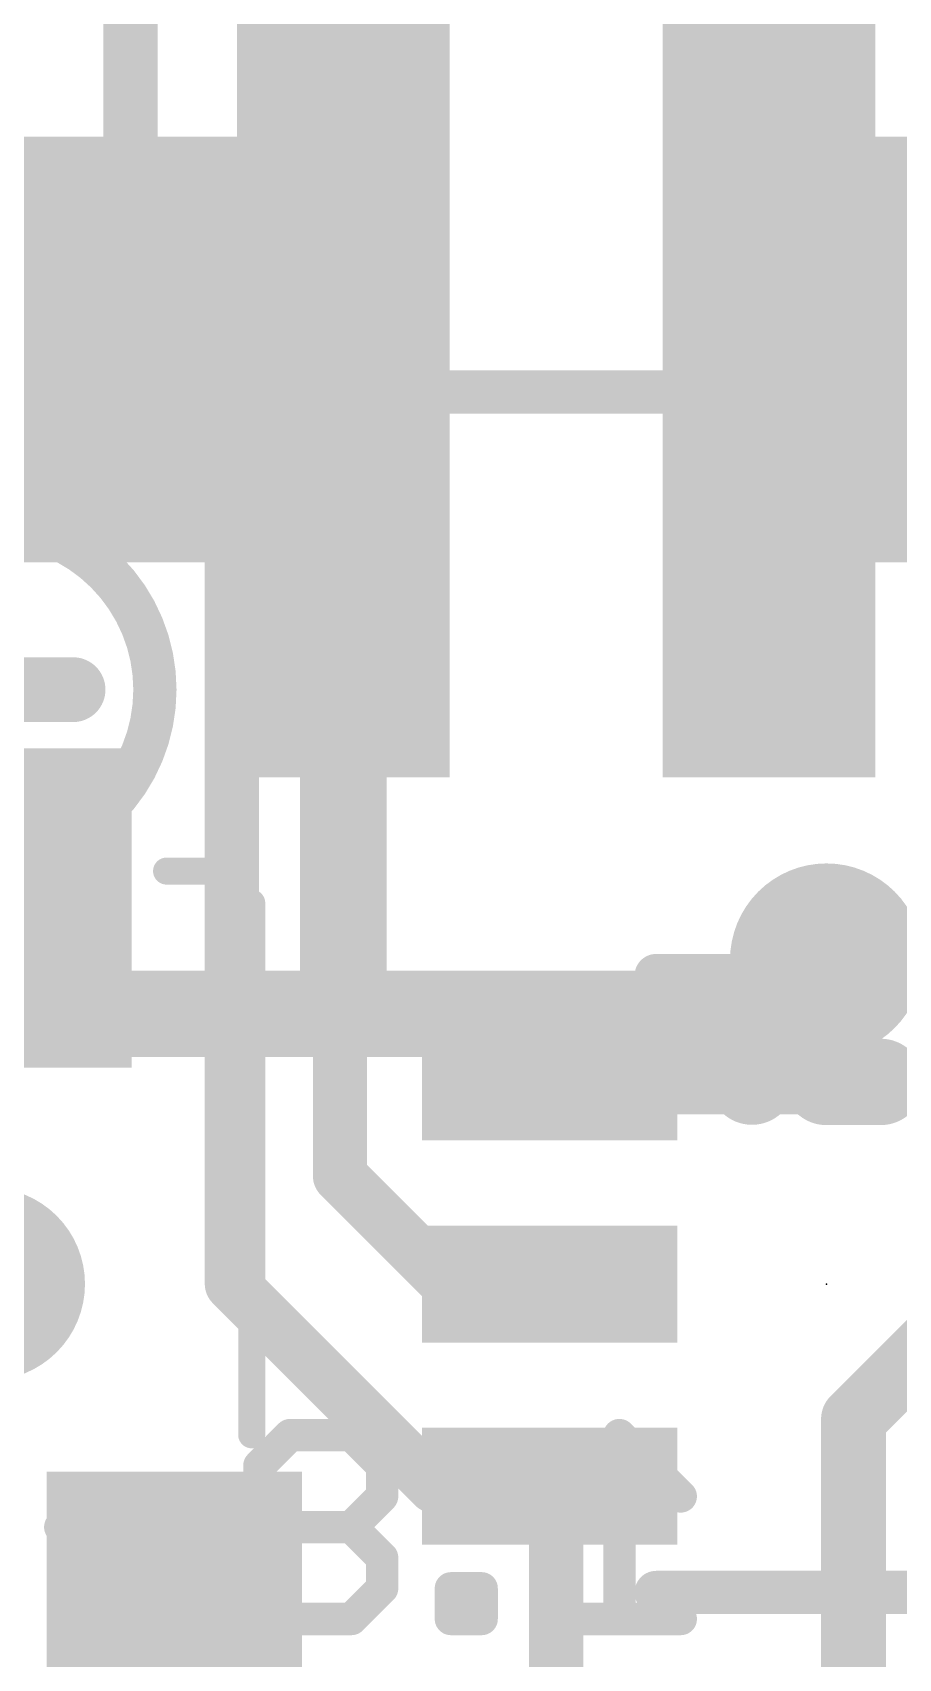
# Model space of a CAD drawing. Extents: x -6.9 to 23.1, y -5.3 to 25.6.
# Drawn here: x 6.43 to 10.5, y 5.35 to 13 of the extents above; entities that cross this region are included whole.
import ezdxf

# ---------------------------------------------------------------- set-up
doc = ezdxf.new("R2010")
doc.units = 0
for name, color, linetype in [('1', 12, 'CONTINUOUS'), ('16', 132, 'CONTINUOUS'), ('18', 110, 'CONTINUOUS'), ('21', 40, 'CONTINUOUS'), ('22', 6, 'CONTINUOUS'), ('23', 53, 'CONTINUOUS')]:
    doc.layers.add(name, color=color, linetype=linetype)

# ---------------------------------------------------------------- blocks, each defined once
blk = doc.blocks.new('RECT')
blk.add_solid([(-0.5, -0.5), (0.5, -0.5), (-0.5, 0.5), (0.5, 0.5)])
blk = doc.blocks.new('ROUNDV')
at = {"const_width": 0.5}
blk.add_lwpolyline([(0, -0.25, 1), (0, 0.25, 1), (0, -0.25)], format="xyb", dxfattribs=at)

msp = doc.modelspace()

# ---------------------------------------------------------------- linework, layer by layer
at = {"layer": '1'}
for points, const_width in [([(6.89, 13.9142), (6.89, 11.505)], 0.254), ([(6.953, 11.505), (6.89, 11.505)], 0.254), ([(7.366, 11.092), (6.953, 11.505)], 0.254), ([(7.366, 7.112), (7.366, 11.092)], 0.254), ([(7.874, 7.62), (7.874, 9.652)], 0.254), ([(10.16, 8.636), (10.16, 8.062)], 0.4064), ([(10.16, 8.062), (10.414, 8.062)], 0.4064), ([(8.86, 8.062), (10.16, 8.062)], 0.3048), ([(10.414, 8.062), (11.46, 8.062)], 0.3048), ([(8.382, 7.112), (7.874, 7.62)], 0.254), ([(10.922, 7.112), (10.287, 6.477)], 0.3048), ([(7.366, 7.112), (8.316, 6.162)], 0.254), ([(8.382, 7.112), (8.86, 7.112)], 0.254), ([(10.287, 6.477), (10.287, 3.683)], 0.3048), ([(8.316, 6.162), (8.86, 6.162)], 0.254), ([(8.3863, 6.162), (8.382, 6.1577)], 0.254), ([(8.86, 6.162), (8.3863, 6.162)], 0.254), ([(8.89, 6.132), (8.86, 6.162)], 0.254), ([(8.89, 2.54), (8.89, 6.132)], 0.254)]:
    msp.add_lwpolyline(points, dxfattribs=dict(at, const_width=const_width))
for points, const_width in [([(6.89, 11.5685, 1), (6.89, 11.4415)], 0.127), ([(6.9979, 11.5499, 1), (6.9081, 11.4601)], 0.127), ([(6.953, 11.4415, 1), (6.953, 11.5685)], 0.127), ([(6.8265, 11.505, 1), (6.9535, 11.505)], 0.127), ([(7.4295, 11.092, 1), (7.3025, 11.092)], 0.127), ([(7.3211, 11.0471, 1), (7.4109, 11.1369)], 0.127), ([(7.9375, 9.652, 1), (7.8105, 9.652)], 0.127), ([(10.2616, 8.636, 1), (10.0584, 8.636)], 0.2032), ([(10.16, 8.1636, 1), (10.16, 7.9604)], 0.2032), ([(10.414, 7.9604, 1), (10.414, 8.1636)], 0.2032), ([(8.86, 8.1382, 1), (8.86, 7.9858)], 0.1524), ([(10.16, 7.9858, 1), (10.16, 8.1382)], 0.1524), ([(10.414, 8.1382, 1), (10.414, 7.9858)], 0.1524), ([(10.0584, 8.062, 1), (10.2616, 8.062)], 0.2032), ([(7.9189, 7.6649, 1), (7.8291, 7.5751)], 0.127), ([(7.8105, 7.62, 1), (7.9375, 7.62)], 0.127), ([(7.4109, 7.1569, 1), (7.3211, 7.0671)], 0.127), ([(8.382, 7.1755, 1), (8.382, 7.0485)], 0.127), ([(8.3371, 7.0671, 1), (8.4269, 7.1569)], 0.127), ([(8.86, 7.0485, 1), (8.86, 7.1755)], 0.127), ([(7.3025, 7.112, 1), (7.4295, 7.112)], 0.127), ([(10.3632, 6.477, 1), (10.2108, 6.477)], 0.1524), ([(10.2331, 6.5309, 1), (10.3409, 6.4231)], 0.1524), ([(8.316, 6.2255, 1), (8.316, 6.0985)], 0.127), ([(8.2711, 6.1171, 1), (8.3609, 6.2069)], 0.127), ([(8.3863, 6.2255, 1), (8.3863, 6.0985)], 0.127), ([(8.4312, 6.1171, 1), (8.3414, 6.2069)], 0.127), ([(8.9049, 6.2069, 1), (8.8151, 6.1171)], 0.127), ([(8.86, 6.0985, 1), (8.86, 6.2255)], 0.127), ([(8.86, 6.0985, 1), (8.86, 6.2255)], 0.127), ([(8.3371, 6.2026, 1), (8.4269, 6.1128)], 0.127), ([(8.9535, 6.132, 1), (8.8265, 6.132)], 0.127), ([(8.8451, 6.0871, 1), (8.9349, 6.1769)], 0.127)]:
    msp.add_lwpolyline(points, format="xyb", dxfattribs=dict(at, const_width=const_width))
at = {"layer": '16', "const_width": 0.4064}
for points in [[(7.89, 11.794), (7.89, 8.398)], [(9.906, 8.382), (10.16, 8.636)], [(6.096, 8.382), (7.874, 8.382)], [(7.89, 8.398), (7.874, 8.382)], [(7.874, 8.382), (9.906, 8.382)]]:
    msp.add_lwpolyline(points, dxfattribs=at)
at = {"layer": '16', "const_width": 0.2032}
for points in [[(7.9916, 11.794, 1), (7.7884, 11.794)], [(10.2318, 8.5642, 1), (10.0882, 8.7078)], [(7.874, 8.4836, 1), (7.874, 8.2804)], [(7.9618, 8.3262, 1), (7.8182, 8.4698)], [(7.874, 8.2804, 1), (7.874, 8.4836)], [(9.906, 8.2804, 1), (9.906, 8.4836)], [(7.8022, 8.4538, 1), (7.9458, 8.3102)], [(7.7884, 8.398, 1), (7.9916, 8.398)], [(9.8342, 8.4538, 1), (9.9778, 8.3102)]]:
    msp.add_lwpolyline(points, format="xyb", dxfattribs=at)
at = {"layer": '21'}
for points, const_width in [([(10.09, 11.305), (7.69, 11.305)], 0.2032), ([(7.0595, 9.053), (7.3095, 9.053)], 0.127), ([(7.4595, 8.903), (7.4595, 6.403)], 0.127), ([(10.96, 8.562), (9.36, 8.562)], 0.2032), ([(9.36, 5.662), (10.96, 5.662)], 0.2032)]:
    msp.add_lwpolyline(points, dxfattribs=dict(at, const_width=const_width))
for points, const_width in [([(7.69, 11.3558, 1), (7.69, 11.2542)], 0.1016), ([(10.09, 11.2542, 1), (10.09, 11.3558)], 0.1016), ([(7.0595, 9.0848, 1), (7.0595, 9.0213)], 0.0635), ([(7.3095, 9.053, 0.4142), (7.4595, 8.903)], 0.127), ([(7.3413, 9.053, 1), (7.2778, 9.053)], 0.0635), ([(7.3095, 9.0213, 1), (7.3095, 9.0848)], 0.0635), ([(7.4912, 8.903, 1), (7.4278, 8.903)], 0.0635), ([(7.4595, 8.8712, 1), (7.4595, 8.9348)], 0.0635), ([(9.36, 8.6128, 1), (9.36, 8.5112)], 0.1016), ([(9.81, 7.962, 1), (9.81, 8.162, 1), (9.81, 7.962)], 0.2032), ([(7.4278, 6.403, 1), (7.4912, 6.403)], 0.0635), ([(9.36, 5.7128, 1), (9.36, 5.6112)], 0.1016)]:
    msp.add_lwpolyline(points, format="xyb", dxfattribs=dict(at, const_width=const_width))
at = {"layer": '22'}
for points, const_width in [([(6.223, 9.1243, 1), (6.223, 10.6877, 1), (6.223, 9.1243)], 0.2032), ([(6.6199, 9.8298, 1), (6.6199, 9.9822)], 0.1524), ([(7.6398, 6.4396, 1), (7.6398, 6.3634)], 0.0762), ([(7.6667, 6.3746, 1), (7.6128, 6.4285)], 0.0762), ([(7.9548, 6.4285, 1), (7.9009, 6.3746)], 0.0762), ([(7.9279, 6.3634, 1), (7.9279, 6.4396)], 0.0762), ([(9.214, 6.4285, 1), (9.1601, 6.3746)], 0.0762), ([(9.2252, 6.4015, 1), (9.149, 6.4015)], 0.0762), ([(7.5338, 6.2575, 1), (7.4576, 6.2575)], 0.0762), ([(7.4688, 6.2844, 1), (7.5226, 6.2305)], 0.0762), ([(8.11, 6.2575, 1), (8.0338, 6.2575)], 0.0762), ([(8.045, 6.2305, 1), (8.0989, 6.2844)], 0.0762), ([(7.5226, 6.1404, 1), (7.4688, 6.0865)], 0.0762), ([(7.4576, 6.1134, 1), (7.5338, 6.1134)], 0.0762), ([(8.0338, 6.1134, 1), (8.11, 6.1134)], 0.0762), ([(8.0989, 6.0865, 1), (8.045, 6.1404)], 0.0762), ([(9.4483, 6.0865, 1), (9.5021, 6.1404)], 0.0762), ([(6.5602, 6.0075, 1), (6.5602, 5.9313)], 0.0762), ([(7.1364, 5.9313, 1), (7.1364, 6.0075)], 0.0762), ([(7.6398, 6.0075, 1), (7.6398, 5.9313)], 0.0762), ([(7.6667, 5.9424, 1), (7.6128, 5.9963)], 0.0762), ([(7.9548, 5.9963, 1), (7.9009, 5.9424)], 0.0762), ([(7.9279, 5.9313, 1), (7.9279, 6.0075)], 0.0762), ([(7.6128, 5.9424, 1), (7.6667, 5.9963)], 0.0762), ([(7.9009, 5.9963, 1), (7.9548, 5.9424)], 0.0762), ([(7.5338, 5.8253, 1), (7.4576, 5.8253)], 0.0762), ([(7.4688, 5.8523, 1), (7.5226, 5.7984)], 0.0762), ([(8.11, 5.8253, 1), (8.0338, 5.8253)], 0.0762), ([(8.045, 5.7984, 1), (8.0989, 5.8523)], 0.0762), ([(7.5226, 5.7082, 1), (7.4688, 5.6543)], 0.0762), ([(8.0989, 5.6543, 1), (8.045, 5.7082)], 0.0762), ([(8.3956, 5.7194, 1), (8.3956, 5.6432)], 0.0762), ([(8.4337, 5.6813, 1), (8.3575, 5.6813)], 0.0762), ([(8.5778, 5.6813, 1), (8.5016, 5.6813)], 0.0762), ([(8.5397, 5.6432, 1), (8.5397, 5.7194)], 0.0762), ([(7.4576, 5.6813, 1), (7.5338, 5.6813)], 0.0762), ([(8.0338, 5.6813, 1), (8.11, 5.6813)], 0.0762), ([(7.6398, 5.5753, 1), (7.6398, 5.4991)], 0.0762), ([(7.6128, 5.5103, 1), (7.6667, 5.5641)], 0.0762), ([(7.9009, 5.5641, 1), (7.9548, 5.5103)], 0.0762), ([(7.9279, 5.4991, 1), (7.9279, 5.5753)], 0.0762), ([(8.3956, 5.5753, 1), (8.3956, 5.4991)], 0.0762), ([(8.5397, 5.4991, 1), (8.5397, 5.5753)], 0.0762), ([(8.899, 5.5753, 1), (8.899, 5.4991)], 0.0762), ([(9.4752, 5.4991, 1), (9.4752, 5.5753)], 0.0762), ([(8.3575, 5.5372, 1), (8.4337, 5.5372)], 0.0762), ([(8.5016, 5.5372, 1), (8.5778, 5.5372)], 0.0762), ([(9.149, 5.5372, 1), (9.2252, 5.5372)], 0.0762)]:
    msp.add_lwpolyline(points, format="xyb", dxfattribs=dict(at, const_width=const_width))
for points, const_width in [([(5.8262, 9.906), (6.6199, 9.906)], 0.3048), ([(7.6398, 6.4015), (7.4957, 6.2575)], 0.1524), ([(7.9279, 6.4015), (7.6398, 6.4015)], 0.1524), ([(8.0719, 6.2575), (7.9279, 6.4015)], 0.1524), ([(9.4752, 6.1134), (9.1871, 6.4015)], 0.1524), ([(9.1871, 6.4015), (9.1871, 5.5372)], 0.1524), ([(7.4957, 6.2575), (7.4957, 6.1134)], 0.1524), ([(8.0719, 6.1134), (8.0719, 6.2575)], 0.1524), ([(7.4957, 6.1134), (7.6398, 5.9694)], 0.1524), ([(7.9279, 5.9694), (8.0719, 6.1134)], 0.1524), ([(7.1364, 5.9694), (6.5602, 5.9694)], 0.1524), ([(7.6398, 5.9694), (7.4957, 5.8253)], 0.1524), ([(7.9279, 5.9694), (7.6398, 5.9694)], 0.1524), ([(8.0719, 5.8253), (7.9279, 5.9694)], 0.1524), ([(7.4957, 5.8253), (7.4957, 5.6813)], 0.1524), ([(8.0719, 5.6813), (8.0719, 5.8253)], 0.1524), ([(7.4957, 5.6813), (7.6398, 5.5372)], 0.1524), ([(7.9279, 5.5372), (8.0719, 5.6813)], 0.1524), ([(8.5397, 5.6813), (8.3956, 5.6813)], 0.1524), ([(8.3956, 5.6813), (8.3956, 5.5372)], 0.1524), ([(8.5397, 5.5372), (8.5397, 5.6813)], 0.1524), ([(7.6398, 5.5372), (7.9279, 5.5372)], 0.1524), ([(8.3956, 5.5372), (8.5397, 5.5372)], 0.1524), ([(9.4752, 5.5372), (8.899, 5.5372)], 0.1524)]:
    msp.add_lwpolyline(points, dxfattribs=dict(at, const_width=const_width))
at = {"layer": '23'}
msp.add_point((10.16, 7.112), dxfattribs=at)

# ---------------------------------------------------------------- block references
at = {"layer": '1', "yscale": 1.2}
for p, xscale, rotation in [((6.89, 11.505), 2, 90), ((10.89, 11.505), 2, 90), ((8.86, 8.062), 0.55, 270), ((8.86, 7.112), 0.55, 270), ((8.86, 6.162), 0.55, 270)]:
    msp.add_blockref('RECT', p, dxfattribs=dict(at, xscale=xscale, rotation=rotation))
at = {"layer": '1'}
for p, xscale, yscale in [((6.096, 8.8795), 1.6, 1.5), ((7.096, 5.6295), 1.2, 1.2)]:
    msp.add_blockref('RECT', p, dxfattribs=dict(at, xscale=xscale, yscale=yscale))
at = {"layer": '16', "yscale": 4.6, "rotation": 180}
for p in [(7.89, 11.794), (9.89, 11.794)]:
    msp.add_blockref('RECT', p, dxfattribs=at)
at = {"layer": '18', "xscale": 0.9064, "yscale": 0.9064}
for p in [(10.16, 8.636), (10.16, 8.636), (6.223, 7.112), (6.223, 7.112)]:
    msp.add_blockref('ROUNDV', p, dxfattribs=at)

doc.saveas('drawing.dxf')
